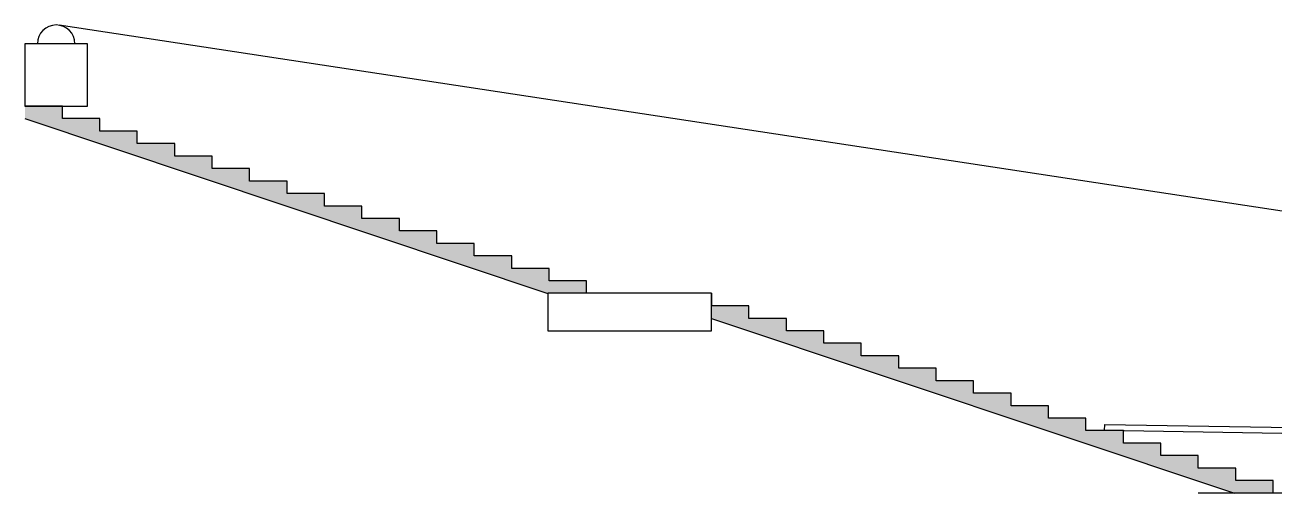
# Model space of a CAD drawing. Header units: millimetres. Extents: x 20612 to 343412, y -116527 to 156976.
# Drawn here: x 159325 to 169332, y -56400 to -52650 of the extents above; entities that cross this region are included whole.
import ezdxf

# ---------------------------------------------------------------- set-up
doc = ezdxf.new("R2010")
doc.units = ezdxf.units.MM
doc.header["$LTSCALE"] = 1000
doc.layers.add('W-bridge approach引桥', color=4, linetype='Continuous')
doc.layers.add('W-MOUNTING固定方式', color=5, linetype='Continuous')

# ---------------------------------------------------------------- blocks, each defined once
blk = doc.blocks.new('sdgdfghdrth')
h = blk.add_hatch()
h.set_pattern_fill('AR-CONC', color=256, scale=100)
h.set_pattern_definition([(50, (0, 0), (182.18467, -15.93909), [19.05, -209.55]), (355, (0, 0), (-35.24283, 191.05664), [15.24, -167.64]), (100.451, (15.18, -1.33), (146.9425, 175.11669), [16.19, -178.09]), (46.1842, (0, 50.8), (271.07904, -42.04233), [28.575, -314.325]), (96.6356, (22.6, 47.3), (237.40423, 247.42556), [24.285, -267.135]), (351.184, (0, 50.8), (237.4046, 247.4251), [22.86, -251.46]), (21, (25.4, 38.1), (151.61488, -102.26552), [19.05, -209.55]), (326, (25.4, 38.1), (61.80203, 184.18797), [15.24, -167.64]), (71.4514, (38.03, 29.58), (213.4165, 81.92286), [16.19, -178.09]), (37.5, (0, 0), (3.088603, 84.55504), [0, -165.608, 0, -170.18, 0, -168.275]), (7.5, (0, 0), (66.81966, 100.180575), [0, -97.028, 0, -161.798, 0, -64.135]), (327.5, (-56.64, 0), (135.590595, -5.728744), [0, -63.5, 0, -198.12, 0, -262.89]), (317.5, (-82.04, 0), (148.12918, 25.42649), [0, -82.55, 0, -131.572, 0, -186.69])])
h.paths.add_polyline_path([(141597, -21764), (141297, -21764), (141297, -21664), (140997, -21664), (140997, -21564), (140697, -21564), (140697, -21464), (140397, -21464), (140397, -21364), (140097, -21364), (140097, -21264), (139797, -21264), (139797, -21164), (139497, -21164), (139497, -21264), (143686, -22664), (143997, -22664), (143997, -22564), (143697, -22564), (143697, -22464), (143397, -22464), (143397, -22364), (143097, -22364), (143097, -22264), (142797, -22264), (142797, -22164), (142497, -22164), (142497, -22064), (142197, -22064), (142197, -21964), (141897, -21964), (141897, -21864), (141597, -21864)])
for points in [[(139797, -21264), (139797, -21164), (139497, -21164)], [(139497, -21264), (143686, -22664)], [(140097, -21364), (140097, -21264), (139797, -21264)], [(140397, -21464), (140397, -21364), (140097, -21364)], [(140697, -21564), (140697, -21464), (140397, -21464)], [(140997, -21664), (140997, -21564), (140697, -21564)], [(141297, -21764), (141297, -21664), (140997, -21664)], [(141597, -21864), (141597, -21764), (141297, -21764)], [(141897, -21964), (141897, -21864), (141597, -21864)], [(142197, -22064), (142197, -21964), (141897, -21964)], [(142497, -22164), (142497, -22064), (142197, -22064)], [(142797, -22264), (142797, -22164), (142497, -22164)], [(143097, -22364), (143097, -22264), (142797, -22264)], [(143397, -22464), (143397, -22364), (143097, -22364)], [(143697, -22564), (143697, -22464), (143397, -22464)], [(143997, -22664), (143997, -22564), (143697, -22564)]]:
    blk.add_lwpolyline(points)

msp = doc.modelspace()

# ---------------------------------------------------------------- linework, layer by layer
for points in [[(159325, -53299.9), (159825, -53299.9), (159825, -52799.9), (159325, -52799.9)], [(164825, -54799.9), (163513.9, -54799.9), (163513.9, -55099.9), (164825, -55099.9)]]:
    msp.add_lwpolyline(points, close=True)
for points in [[(164825, -54799.9), (164825, -54899.9)], [(188134.1, -56399.9), (168725, -56399.9)], [(169325, -56399.9), (169013.9, -56399.9)]]:
    msp.add_lwpolyline(points)
msp.add_arc((159575, -52799.9), 150, 0, 180)
at = {"layer": 'W-bridge approach引桥'}
msp.add_lwpolyline([(170973.8, -55949.4), (167974.2, -55899.9), (167975, -55849.9), (170974.6, -55899.4)], close=True, dxfattribs=at)
at = {"layer": 'W-MOUNTING固定方式'}
msp.add_line((179601.4, -55692.9), (159597.6, -52651.6), dxfattribs=at)

# ---------------------------------------------------------------- block references
for p in [(19827.9, -32136.3), (25327.9, -33736.3)]:
    msp.add_blockref('sdgdfghdrth', p)

doc.saveas('drawing.dxf')
